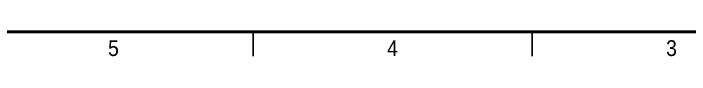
# Paper-space layout 'D' of a CAD drawing. Header units: inches. Extents: x 0 to 136, y 0 to 88.
# Drawn here: x 53.4 to 94.59, y 0.5 to 2 of the extents above; entities that cross this region are included whole.
import ezdxf

# ---------------------------------------------------------------- set-up
doc = ezdxf.new("R2010")
doc.units = ezdxf.units.IN
doc.header["$LTSCALE"] = 4
doc.header["$MEASUREMENT"] = 0
doc.styles.add('SLDTEXTSTYLE0', font='GOTHIC.TTF', dxfattribs={"width": 0.913})

psp = doc.layouts.new('D')

# ---------------------------------------------------------------- linework, layer by layer
at = {"color": 7, "linetype": 'Continuous', "lineweight": 50}
psp.add_line((134, 2), (2, 2), dxfattribs=at)
at = {"color": 7, "linetype": 'Continuous', "lineweight": 25}
for p, q in [((68, 0.5), (68, 2)), ((68, 2), (68, 0.5)), ((85, 2), (85, 0.5))]:
    psp.add_line(p, q, dxfattribs=at)

# ---------------------------------------------------------------- texts
at = {"color": 7, "linetype": 'Continuous', "lineweight": 0, "char_height": 0.96, "attachment_point": 2, "style": 'SLDTEXTSTYLE0'}
for s, insert in [('5', (59.49, 1.479)), ('4', (76.49, 1.479)), ('3', (93.49, 1.479))]:
    psp.add_mtext(s, dxfattribs=dict(at, insert=insert))

doc.saveas('drawing.dxf')
